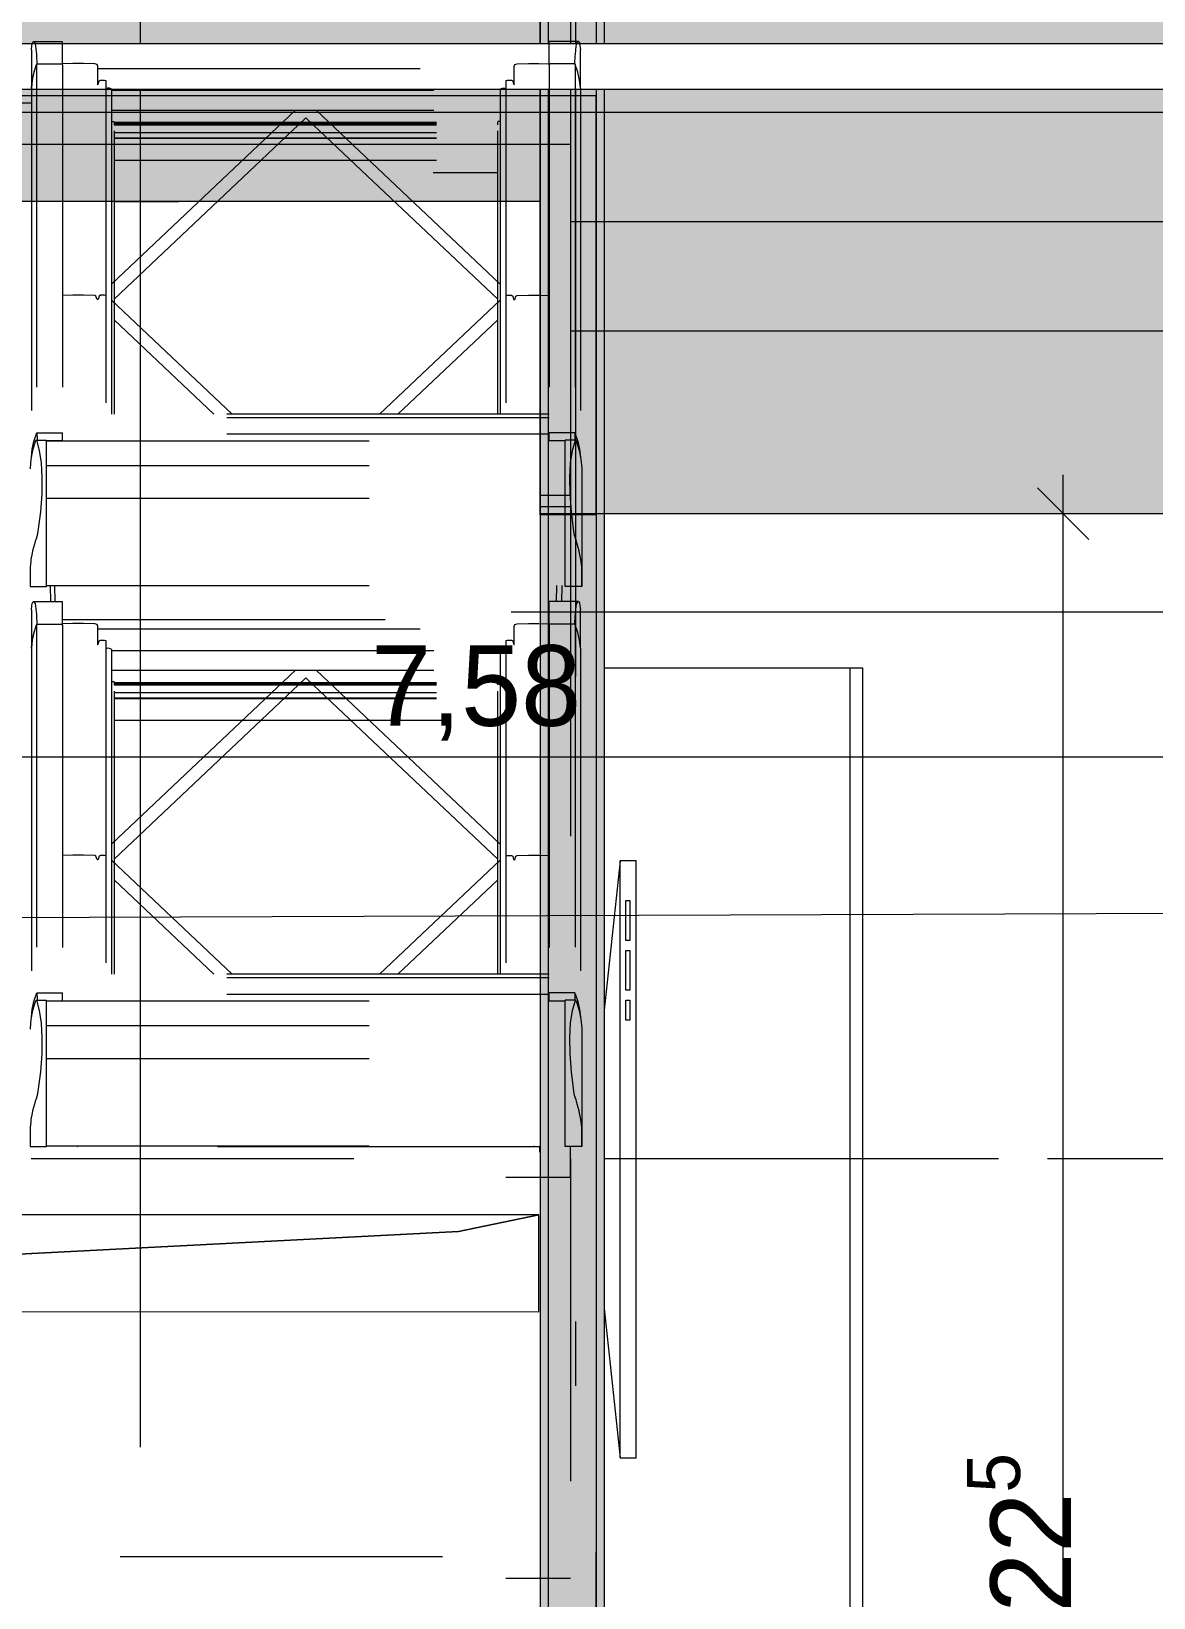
# Model space of a CAD drawing. Header units: metres. Extents: x -3 to 171, y -23 to 41.
# Drawn here: x 14.156 to 15.896, y -4.528 to -2.1 of the extents above; entities that cross this region are included whole.
import ezdxf

# ---------------------------------------------------------------- set-up
doc = ezdxf.new("R2010")
doc.units = ezdxf.units.M
doc.header["$MEASUREMENT"] = 0
doc.set_wipeout_variables(frame=1)
for name, pattern in [('Achse', [0.004, 0.002, -0.001, 0, -0.001]), ('Schnittlinie', [0.006, 0.003, -0.0015, 0, -0.0015]), ('UNSICHTBAR', [0.4, 0, -0.4]), ('Untersicht', [0.001, 0.0005, -0.0005]), ('Wipeout_Contour', [1, 0, -1])]:
    doc.linetypes.add(name, pattern=pattern)
for name, color, linetype in [('5._2.DG PP STG1_1_000 Achsraster', 7, 'Continuous'), ('5._2.DG PP STG1_1_130 Wand Innen', 7, 'Continuous'), ('5._2.DG PP STG1_1_270 Deckendurchbruchsymbol', 7, 'Continuous'), ('5._2.DG PP STG1_1_310 Dachkonstruktion massiv', 7, 'Continuous'), ('5._2.DG PP STG1_1_325 Dachfenster', 7, 'Continuous'), ('5._2.DG PP STG1_1_330 Dachaufbau', 7, 'Continuous'), ('5._2.DG PP STG1_1_510 Möblierung', 7, 'Continuous'), ('5._2.DG PP STG1_1_815 Raumbegrenzung', 7, 'Continuous'), ('5._2.DG PP STG1_1_851 Marker Schnitt', 7, 'Continuous'), ('5._2.DG PP STG1_1_950 Polierplan Bemaßung', 7, 'Continuous'), ('5._2.DG PP STG1_1_955 Polierplan Beschriftung', 7, 'Continuous')]:
    doc.layers.add(name, color=color, linetype=linetype)
doc.styles.add('ERSTELLTER_STIL_2', font='')
doc.styles.get('ERSTELLTER_STIL_2').set_extended_font_data('Eurostile')

msp = doc.modelspace()

# ---------------------------------------------------------------- hatches: boundary and pattern name
at = {"layer": '5._2.DG PP STG1_1_130 Wand Innen', "linetype": 'Continuous', "lineweight": 13, "true_color": 0xfb02fe}
for points in [[(15.045, -6.1625), (15.045, -1.9978), (15.0325, -1.9978), (15.0325, -6.1625)], [(14.9919, -2.8195), (14.945, -2.8195), (14.945, -2.8372), (14.9919, -2.8372)]]:
    msp.add_hatch(color=6, dxfattribs=at).paths.add_polyline_path(points)
at = {"layer": '5._2.DG PP STG1_1_310 Dachkonstruktion massiv', "linetype": 'Continuous', "lineweight": 13, "true_color": 0xffaa00}
for points in [[(13.2919, -2.3953), (13.2919, -2.2753), (14.9919, -2.2753), (14.9919, -2.3953), (16.23, -2.3953), (16.23, -2.2753), (17.93, -2.2753), (17.93, -2.3953), (18.8473, -2.3953), (18.8476, -2.2256), (12.655, -2.2256), (12.655, -2.3953)], [(14.9919, -2.3953), (14.9919, -2.565), (16.23, -2.565), (16.23, -2.3953)]]:
    msp.add_hatch(color=40, dxfattribs=at).paths.add_polyline_path(points)
at = {"layer": '5._2.DG PP STG1_1_310 Dachkonstruktion massiv', "linetype": 'Continuous', "lineweight": 13, "true_color": 0x3f7f02}
msp.add_hatch(color=76, dxfattribs=at).paths.add_polyline_path([(14.9919, -2.565), (14.9919, -2.8478), (16.23, -2.8478), (16.23, -2.565)])

# ---------------------------------------------------------------- linework, layer by layer
at = {"layer": '5._2.DG PP STG1_1_000 Achsraster', "color": 5, "linetype": 'Achse', "lineweight": 0, "ltscale": 1000}
for p, q in [((15, 3), (15, -22.5231)), ((-1.5, -3), (21, -3))]:
    msp.add_line(p, q, dxfattribs=at)
at = {"layer": '5._2.DG PP STG1_1_130 Wand Innen', "color": 7, "linetype": 'Continuous', "lineweight": 18, "ltscale": 1000}
for p, q in [((15.0325, -6.0875), (15.0325, -1.9978)), ((14.9919, -2.8195), (14.945, -2.8195))]:
    msp.add_line(p, q, dxfattribs=at)
at = {"layer": '5._2.DG PP STG1_1_130 Wand Innen', "color": 7, "linetype": 'Continuous', "lineweight": 18, "ltscale": 1000, "flags": 128}
for points in [[(14.945, -2.8195), (14.945, -1.9978)], [(14.9919, -1.9978), (14.9919, -2.8195)], [(15.045, -6.1625), (15.045, -1.9978)]]:
    msp.add_lwpolyline(points, dxfattribs=at)
at = {"layer": '5._2.DG PP STG1_1_270 Deckendurchbruchsymbol', "color": 1, "linetype": 'Continuous', "lineweight": 0, "ltscale": 1000, "flags": 128}
for points in [[(14.8185, -3.9605), (14.9429, -3.935), (12.4129, -3.9348), (12.4129, -4.0848)], [(12.4129, -4.0848), (14.9429, -4.085), (14.9429, -3.935), (14.8185, -3.9605)]]:
    msp.add_lwpolyline(points, close=True, dxfattribs=at)
at = {"layer": '5._2.DG PP STG1_1_310 Dachkonstruktion massiv', "color": 7, "linetype": 'Continuous', "lineweight": 13, "ltscale": 1000}
for p, q in [((18.8476, -2.2256), (12.655, -2.2256)), ((14.9919, -2.2753), (13.2919, -2.2753)), ((16.23, -2.3953), (14.9919, -2.3953))]:
    msp.add_line(p, q, dxfattribs=at)
at = {"layer": '5._2.DG PP STG1_1_310 Dachkonstruktion massiv', "color": 7, "linetype": 'Continuous', "lineweight": 18, "ltscale": 1000}
for p, q in [((14.9919, -2.565), (14.9919, -2.8478)), ((16.23, -2.565), (14.9919, -2.565)), ((16.23, -2.8478), (14.9919, -2.8478))]:
    msp.add_line(p, q, dxfattribs=at)
at = {"layer": '5._2.DG PP STG1_1_310 Dachkonstruktion massiv', "color": 8, "linetype": 'Untersicht', "lineweight": 13, "ltscale": 1000}
for p, q in [((13.2937, -3.168), (14.945, -3.168)), ((13.2937, -4.4643), (14.945, -4.4643))]:
    msp.add_line(p, q, dxfattribs=at)
at = {"layer": '5._2.DG PP STG1_1_310 Dachkonstruktion massiv', "color": 7, "linetype": 'Continuous', "lineweight": 13, "ltscale": 1000, "flags": 128}
msp.add_lwpolyline([(14.9919, -2.2753), (14.9919, -2.3953), (14.9919, -2.565)], dxfattribs=at)
at = {"layer": '5._2.DG PP STG1_1_310 Dachkonstruktion massiv', "color": 8, "linetype": 'Untersicht', "lineweight": 13, "ltscale": 1000, "flags": 128}
msp.add_lwpolyline([(16.2319, -3.8478), (15.045, -3.8478)], dxfattribs=at)
at = {"layer": '5._2.DG PP STG1_1_325 Dachfenster', "color": 7, "linetype": 'Continuous', "lineweight": 13, "ltscale": 1000}
for p, q in [((14.9919, -2.2753), (13.2919, -2.2753)), ((14.9446, -2.3636), (13.3392, -2.3636)), ((15.0319, -2.8478), (15.0319, -2.8496))]:
    msp.add_line(p, q, dxfattribs=at)
at = {"layer": '5._2.DG PP STG1_1_325 Dachfenster', "color": 253, "linetype": 'Untersicht', "lineweight": 13, "ltscale": 1000, "true_color": 0x9f9f9f, "flags": 128}
for points in [[(14.1564, -2.2115), (14.1419, -2.2115), (14.1274, -2.2115)], [(14.2805, -2.2135), (14.2805, -2.6933)], [(14.2805, -2.2221), (14.8833, -2.2221)], [(14.566, -2.2222), (14.2805, -2.4918)], [(14.2805, -2.2222), (14.8833, -2.2222)], [(14.5977, -2.2222), (14.8833, -2.4918)], [(14.8833, -2.2135), (14.8833, -2.6933)], [(14.2805, -2.2399), (14.2844, -2.2399)], [(14.5819, -2.2341), (14.5704, -2.2449), (14.5607, -2.2541), (14.2844, -2.515)], [(14.2844, -2.2449), (14.8793, -2.2449)], [(14.2846, -2.2401), (14.2846, -2.2449)], [(14.2846, -2.241), (14.8792, -2.241)], [(14.2846, -2.2427), (14.8792, -2.2427)], [(14.2846, -2.2543), (14.2846, -2.6933)], [(14.2846, -2.2569), (14.8792, -2.2569)], [(14.5819, -2.2341), (14.5933, -2.2449), (14.603, -2.2541), (14.8793, -2.515)], [(14.8792, -2.2401), (14.8792, -2.2449)], [(14.8792, -2.2543), (14.8792, -2.6933)], [(14.8833, -2.2399), (14.8794, -2.2399)], [(14.2846, -2.265), (14.8792, -2.265)], [(14.2846, -2.2658), (14.8792, -2.2658)], [(14.2846, -2.2995), (14.8792, -2.2995)], [(14.2544, -2.5095), (14.2368, -2.5089), (14.2206, -2.5089), (14.2047, -2.5094)], [(14.2562, -2.5105), (14.2544, -2.5095)], [(14.2582, -2.5157), (14.2562, -2.5105)], [(14.259, -2.5159), (14.2582, -2.5157)], [(14.2598, -2.5156), (14.259, -2.5159)], [(14.2611, -2.5105), (14.2598, -2.5156)], [(14.2632, -2.5092), (14.2611, -2.5105)], [(14.2717, -2.5097), (14.2698, -2.5092), (14.2632, -2.5092)], [(14.4676, -2.6933), (14.2805, -2.5166)], [(14.6961, -2.6933), (14.8833, -2.5166)], [(14.8921, -2.5097), (14.894, -2.5092), (14.9006, -2.5092)], [(14.9006, -2.5092), (14.9027, -2.5105)], [(14.9027, -2.5105), (14.904, -2.5156)], [(14.904, -2.5156), (14.9048, -2.5159)], [(14.9048, -2.5159), (14.9056, -2.5157)], [(14.9056, -2.5157), (14.9076, -2.5105)], [(14.9076, -2.5105), (14.9094, -2.5095)], [(14.9094, -2.5095), (14.927, -2.5089), (14.9432, -2.5089), (14.9591, -2.5094)], [(14.4391, -2.6933), (14.2844, -2.5472)], [(14.7246, -2.6933), (14.8793, -2.5472)], [(14.9591, -2.6933), (14.2047, -2.6933)], [(14.9591, -2.6992), (14.2047, -2.6992)], [(14.164, -2.7337), (14.1685, -2.7497), (14.1714, -2.7691), (14.1727, -2.7915), (14.1722, -2.8169), (14.1702, -2.8448), (14.1664, -2.8749), (14.1651, -2.8815), (14.163, -2.8883), (14.1623, -2.8902), (14.1611, -2.8949), (14.1582, -2.9053), (14.1575, -2.9091), (14.1556, -2.9186), (14.1552, -2.9222), (14.1543, -2.9308), (14.1543, -2.934), (14.1542, -2.9443), (14.1542, -2.9531), (14.1542, -2.9605)], [(14.1634, -2.734), (14.1623, -2.7361), (14.1582, -2.7496), (14.1556, -2.7633), (14.1543, -2.7772), (14.1543, -2.7785)], [(14.1562, -2.7601), (14.1575, -2.7479), (14.1602, -2.7357), (14.1642, -2.7238), (14.1646, -2.7226)], [(14.1634, -2.734), (14.164, -2.7337)], [(14.164, -2.7337), (14.1799, -2.7337)], [(14.1647, -2.7225), (14.1651, -2.7317), (14.1651, -2.7337)], [(14.1647, -2.7225), (14.2047, -2.7225)], [(14.1799, -2.9605), (14.1799, -2.9531), (14.1799, -2.9443), (14.1799, -2.934), (14.1799, -2.9222), (14.1799, -2.9091), (14.1799, -2.8949), (14.1799, -2.8883), (14.1799, -2.8815), (14.1799, -2.8749), (14.1799, -2.8448), (14.1799, -2.8169), (14.1799, -2.7915), (14.1799, -2.7691), (14.1799, -2.7497), (14.1799, -2.7337)], [(14.1799, -2.7346), (14.2047, -2.7346)], [(14.1799, -2.7349), (14.9839, -2.7349)], [(14.2047, -2.7346), (14.2047, -2.7317), (14.2047, -2.7225)], [(14.9591, -2.7246), (14.2047, -2.7246)], [(14.9591, -2.7346), (14.9591, -2.7317), (14.9591, -2.7225)], [(14.999, -2.7225), (14.9591, -2.7225)], [(14.9591, -2.7346), (14.9839, -2.7346)], [(14.9997, -2.7337), (14.9839, -2.7337)], [(14.999, -2.7225), (14.9987, -2.7317), (14.9987, -2.7337)], [(14.9991, -2.7226), (14.9996, -2.7238), (15.0036, -2.7357), (15.0063, -2.7479), (15.0076, -2.7601)], [(14.9997, -2.7337), (15.0003, -2.734)], [(15.0003, -2.734), (15.0015, -2.7361), (15.0056, -2.7496), (15.0082, -2.7633), (15.0095, -2.7772), (15.0095, -2.7785)], [(14.1799, -2.7731), (14.9839, -2.7731)], [(15.0095, -2.7785), (15.0095, -2.7932)], [(15.0095, -2.7932), (15.0095, -2.8668)], [(14.1799, -2.824), (14.9839, -2.824)], [(15.0095, -2.8668), (15.0095, -2.9583)], [(14.1542, -2.9605), (14.1799, -2.9605)], [(14.1799, -2.9593), (14.9839, -2.9593)], [(14.1852, -2.9593), (14.1857, -2.9842)], [(14.193, -2.9842), (14.1926, -2.9593)], [(14.9707, -2.9842), (14.9711, -2.9593)], [(14.9785, -2.9593), (14.978, -2.9842)], [(15.0095, -2.9605), (14.9839, -2.9605)], [(14.9919, -2.9605), (14.9919, -2.9842)], [(15.0095, -2.9583), (15.0095, -2.9605)], [(14.1562, -2.9968), (14.1569, -2.9904), (14.1575, -2.9872), (14.1578, -2.9861), (14.1592, -2.9842), (14.1602, -2.9845), (14.1619, -2.9869), (14.1628, -2.9911), (14.164, -3.0037), (14.1642, -3.0069), (14.1647, -3.0184)], [(14.1592, -2.9842), (14.2047, -2.9842)], [(14.2047, -3.0184), (14.2047, -3.0037), (14.2047, -2.9911), (14.2047, -2.9869), (14.2047, -2.9846)], [(15.0046, -2.9842), (14.9591, -2.9842)], [(14.9591, -3.0184), (14.9591, -3.0037), (14.9591, -2.9911), (14.9591, -2.9869), (14.9591, -2.9846)], [(14.999, -3.0184), (14.9996, -3.0069), (14.9997, -3.0037), (15.0009, -2.9911), (15.0018, -2.9869), (15.0033, -2.9846), (15.0046, -2.9842), (15.0059, -2.9861), (15.0063, -2.9872), (15.0068, -2.9904), (15.0076, -2.9968)], [(14.1562, -2.9968), (14.1562, -3.0563)], [(15.0076, -3.0563), (15.0076, -2.9968)], [(14.1646, -3.0188), (14.1642, -3.0199), (14.1602, -3.0318), (14.1575, -3.044), (14.1562, -3.0563)], [(14.1564, -3.0563), (14.1577, -3.044), (14.1604, -3.0318), (14.1644, -3.0199)], [(14.1644, -3.0199), (14.1662, -3.0189)], [(14.1644, -3.0199), (14.1644, -3.5916)], [(14.1662, -3.0189), (14.203, -3.0189)], [(14.203, -3.0189), (14.2047, -3.0202)], [(14.2047, -3.0119), (14.9591, -3.0119)], [(14.2582, -3.0198), (14.2544, -3.0188), (14.2368, -3.0182), (14.2206, -3.0182), (14.2047, -3.0187)], [(14.2047, -3.0202), (14.2047, -3.0188)], [(14.2047, -3.0202), (14.2047, -3.5908)], [(14.2592, -3.0226), (14.2582, -3.0198)], [(14.2592, -3.0505), (14.2592, -3.0226)], [(14.2592, -3.0262), (14.9046, -3.0262)], [(14.9046, -3.0226), (14.9056, -3.0198)], [(14.9046, -3.0505), (14.9046, -3.0226)], [(14.9056, -3.0198), (14.9094, -3.0188), (14.927, -3.0182), (14.9432, -3.0182), (14.9591, -3.0187)], [(14.9591, -3.0202), (14.9591, -3.0188)], [(14.9608, -3.0189), (14.9591, -3.0202)], [(14.9591, -3.0202), (14.9591, -3.5908)], [(14.9976, -3.0189), (14.9608, -3.0189)], [(14.9994, -3.0199), (14.9976, -3.0189)], [(15.0076, -3.0563), (15.0063, -3.044), (15.0036, -3.0318), (14.9996, -3.0199), (14.9991, -3.0188)], [(14.9994, -3.0199), (14.9994, -3.5916)], [(15.0074, -3.0563), (15.0061, -3.044), (15.0034, -3.0318), (14.9994, -3.0199)], [(14.1564, -3.0563), (14.1564, -3.6266)], [(14.2583, -3.0504), (14.259, -3.0505)], [(14.259, -3.0505), (14.2598, -3.0503)], [(14.2598, -3.0503), (14.2611, -3.0451)], [(14.2611, -3.0451), (14.2632, -3.0438)], [(14.2632, -3.0438), (14.2698, -3.0438), (14.2717, -3.0443)], [(14.2717, -3.0443), (14.2717, -3.378), (14.2717, -3.5616)], [(14.2741, -3.0565), (14.2717, -3.0573)], [(14.2772, -3.0566), (14.2741, -3.0565)], [(14.28, -3.0577), (14.2772, -3.0566)], [(14.2805, -3.0585), (14.28, -3.0577)], [(14.2805, -3.0585), (14.2805, -3.0597)], [(14.8833, -3.0585), (14.8838, -3.0577)], [(14.8833, -3.0585), (14.8833, -3.0597)], [(14.8838, -3.0577), (14.8866, -3.0566)], [(14.8866, -3.0566), (14.8897, -3.0565)], [(14.8897, -3.0565), (14.8921, -3.0573)], [(14.8921, -3.0443), (14.894, -3.0438), (14.9006, -3.0438)], [(14.8921, -3.0443), (14.8921, -3.378), (14.8921, -3.5616)], [(14.9006, -3.0438), (14.9027, -3.0451)], [(14.9027, -3.0451), (14.904, -3.0503)], [(14.904, -3.0503), (14.9048, -3.0505)], [(14.9048, -3.0505), (14.9055, -3.0504)], [(15.0074, -3.0563), (15.0074, -3.6266)], [(14.2804, -3.0597), (14.8834, -3.0597)], [(14.2804, -3.0599), (14.2804, -3.0705), (14.2804, -3.0748), (14.2804, -3.0798), (14.2804, -3.0807), (14.2804, -3.0815)], [(14.2805, -3.0818), (14.2805, -3.5616)], [(14.8833, -3.0818), (14.8833, -3.5616)], [(14.8834, -3.0815), (14.8834, -3.0807), (14.8834, -3.0798), (14.8834, -3.0748), (14.8834, -3.0705), (14.8834, -3.0599)], [(14.2805, -3.0904), (14.8833, -3.0904)], [(14.566, -3.0905), (14.2805, -3.3602)], [(14.2805, -3.0905), (14.8833, -3.0905)], [(14.5819, -3.1024), (14.5704, -3.1132), (14.5607, -3.1224), (14.2844, -3.3833)], [(14.5819, -3.1024), (14.5933, -3.1132), (14.603, -3.1224), (14.8793, -3.3833)], [(14.5977, -3.0905), (14.8833, -3.3602)], [(14.2805, -3.1082), (14.2844, -3.1082)], [(14.2844, -3.1132), (14.8793, -3.1132)], [(14.2846, -3.1085), (14.2846, -3.1132)], [(14.2846, -3.1093), (14.8792, -3.1093)], [(14.2846, -3.111), (14.8792, -3.111)], [(14.2846, -3.1227), (14.2846, -3.5616)], [(14.2846, -3.1252), (14.8792, -3.1252)], [(14.8792, -3.1085), (14.8792, -3.1132)], [(14.8792, -3.1227), (14.8792, -3.5616)], [(14.8833, -3.1082), (14.8794, -3.1082)], [(14.2846, -3.1334), (14.8792, -3.1334)], [(14.2846, -3.1341), (14.8792, -3.1341)], [(14.2846, -3.1679), (14.8792, -3.1679)], [(14.2544, -3.3778), (14.2368, -3.3772), (14.2206, -3.3772), (14.2047, -3.3777)], [(14.2562, -3.3789), (14.2544, -3.3778)], [(14.2582, -3.384), (14.2562, -3.3789)], [(14.259, -3.3842), (14.2582, -3.384)], [(14.2598, -3.384), (14.259, -3.3842)], [(14.2611, -3.3788), (14.2598, -3.384)], [(14.2632, -3.3775), (14.2611, -3.3788)], [(14.2717, -3.378), (14.2698, -3.3775), (14.2632, -3.3775)], [(14.4676, -3.5616), (14.2805, -3.3849)], [(14.6961, -3.5616), (14.8833, -3.3849)], [(14.8921, -3.378), (14.894, -3.3775), (14.9006, -3.3775)], [(14.9006, -3.3775), (14.9027, -3.3788)], [(14.9027, -3.3788), (14.904, -3.384)], [(14.904, -3.384), (14.9048, -3.3842)], [(14.9048, -3.3842), (14.9056, -3.384)], [(14.9056, -3.384), (14.9076, -3.3789)], [(14.9076, -3.3789), (14.9094, -3.3778)], [(14.9094, -3.3778), (14.927, -3.3772), (14.9432, -3.3772), (14.9591, -3.3777)], [(14.4391, -3.5616), (14.2844, -3.4155)], [(14.7246, -3.5616), (14.8793, -3.4155)], [(14.9591, -3.5616), (14.2047, -3.5616)], [(14.9591, -3.5675), (14.2047, -3.5675)], [(14.1562, -3.6284), (14.1575, -3.6162), (14.1602, -3.604), (14.1642, -3.5921), (14.1646, -3.5909)], [(14.1647, -3.5908), (14.1651, -3.6), (14.1651, -3.602)], [(14.1647, -3.5908), (14.2047, -3.5908)], [(14.2047, -3.6029), (14.2047, -3.6), (14.2047, -3.5908)], [(14.9591, -3.593), (14.2047, -3.593)], [(14.9591, -3.6029), (14.9591, -3.6), (14.9591, -3.5908)], [(14.999, -3.5908), (14.9591, -3.5908)], [(14.999, -3.5908), (14.9987, -3.6), (14.9987, -3.602)], [(14.9991, -3.5909), (14.9996, -3.5921), (15.0036, -3.604), (15.0063, -3.6162), (15.0076, -3.6284)], [(14.164, -3.602), (14.1685, -3.618), (14.1714, -3.6374), (14.1727, -3.6599), (14.1722, -3.6852), (14.1702, -3.7131), (14.1664, -3.7432), (14.1651, -3.7498), (14.163, -3.7567), (14.1623, -3.7586), (14.1611, -3.7632), (14.1582, -3.7736), (14.1575, -3.7774), (14.1556, -3.787), (14.1552, -3.7905), (14.1543, -3.7992), (14.1543, -3.8023), (14.1542, -3.8127), (14.1542, -3.8214), (14.1542, -3.8288)], [(14.1634, -3.6023), (14.1623, -3.6045), (14.1582, -3.618), (14.1556, -3.6316), (14.1543, -3.6455), (14.1543, -3.6469)], [(14.1634, -3.6023), (14.164, -3.602)], [(14.164, -3.602), (14.1799, -3.602)], [(14.1799, -3.8288), (14.1799, -3.8214), (14.1799, -3.8127), (14.1799, -3.8023), (14.1799, -3.7905), (14.1799, -3.7774), (14.1799, -3.7632), (14.1799, -3.7567), (14.1799, -3.7498), (14.1799, -3.7432), (14.1799, -3.7131), (14.1799, -3.6852), (14.1799, -3.6599), (14.1799, -3.6374), (14.1799, -3.618), (14.1799, -3.602)], [(14.1799, -3.6029), (14.2047, -3.6029)], [(14.1799, -3.6032), (14.9839, -3.6032)], [(14.9591, -3.6029), (14.9839, -3.6029)], [(14.9839, -3.8288), (14.9839, -3.8214), (14.9839, -3.8127), (14.9839, -3.8023), (14.9839, -3.7905), (14.9839, -3.7774), (14.9839, -3.7632), (14.9839, -3.7567), (14.9839, -3.7498), (14.9839, -3.7432), (14.9839, -3.7131), (14.9839, -3.6852), (14.9839, -3.6599), (14.9839, -3.6374), (14.9839, -3.618), (14.9839, -3.602)], [(14.9997, -3.602), (14.9839, -3.602)], [(15.0095, -3.8288), (15.0095, -3.8214), (15.0095, -3.8127), (15.0095, -3.8023), (15.0095, -3.7992), (15.0085, -3.7905), (15.0082, -3.787), (15.0062, -3.7774), (15.0056, -3.7736), (15.0026, -3.7632), (15.0015, -3.7586), (15.0007, -3.7567), (14.9986, -3.7498), (14.9973, -3.7432), (14.9935, -3.7131), (14.9915, -3.6852), (14.991, -3.6599), (14.9923, -3.6374), (14.9952, -3.618), (14.9997, -3.602)], [(14.9997, -3.602), (15.0003, -3.6023)], [(15.0003, -3.6023), (15.0015, -3.6045), (15.0056, -3.618), (15.0082, -3.6316), (15.0095, -3.6455), (15.0095, -3.6469)], [(14.1799, -3.6414), (14.9839, -3.6414)], [(15.0095, -3.6469), (15.0095, -3.6615)], [(15.0095, -3.6615), (15.0095, -3.7352)], [(14.1799, -3.6923), (14.9839, -3.6923)], [(15.0095, -3.7352), (15.0095, -3.8267)], [(14.1542, -3.8288), (14.1799, -3.8288)], [(14.1799, -3.8276), (14.9839, -3.8276)], [(14.2192, -3.8276), (14.2192, -3.8291)], [(14.9446, -3.8293), (14.2192, -3.8293)], [(14.2275, -3.8291), (14.2283, -3.8286)], [(14.2283, -3.8286), (14.2285, -3.8276)], [(14.9355, -3.8286), (14.9352, -3.8276)], [(14.9355, -3.8286), (14.9363, -3.8291)], [(14.9446, -3.8276), (14.9446, -3.8291)], [(15.0095, -3.8288), (14.9839, -3.8288)], [(15.0095, -3.8267), (15.0095, -3.8288)]]:
    msp.add_lwpolyline(points, dxfattribs=at)
at = {"layer": '5._2.DG PP STG1_1_325 Dachfenster', "color": 255, "linetype": 'UNSICHTBAR', "lineweight": 13, "ltscale": 1000, "flags": 128}
for points in [[(14.8792, -2.3193), (14.2846, -2.3193)], [(14.2846, -2.3636), (14.8792, -2.3636)], [(15.0319, -4.5578), (15.0319, -2.8478)], [(14.9446, -3.8376), (14.9446, -3.8293)], [(14.9919, -3.8769), (14.9919, -3.8288)], [(13.3392, -3.8376), (14.9446, -3.8376)], [(14.9919, -3.8769), (13.2919, -3.8769)], [(14.9919, -3.8769), (14.9919, -4.4988)], [(14.9919, -4.4988), (13.2919, -4.4988)]]:
    msp.add_lwpolyline(points, dxfattribs=at)
at = {"layer": '5._2.DG PP STG1_1_330 Dachaufbau', "color": 7, "linetype": 'Continuous', "lineweight": 13, "ltscale": 1000}
msp.add_line((18.9786, -2.2256), (12.655, -2.2256), dxfattribs=at)
at = {"layer": '5._2.DG PP STG1_1_510 Möblierung', "color": 8, "linetype": 'Continuous', "lineweight": 13, "ltscale": 1000, "true_color": 0x7e7f7f}
for p, q in [((15.425, -3.087), (15.425, -6.075)), ((15.0692, -4.3115), (15.0692, -3.386)), ((15.078, -3.5094), (15.078, -3.4477)), ((15.078, -3.4477), (15.0842, -3.4477)), ((15.0842, -3.4477), (15.0842, -3.5094)), ((15.0842, -3.5094), (15.078, -3.5094)), ((15.078, -3.5865), (15.078, -3.5248)), ((15.078, -3.5248), (15.0842, -3.5248)), ((15.0842, -3.5248), (15.0842, -3.5865)), ((15.0842, -3.5865), (15.078, -3.5865)), ((15.078, -3.6328), (15.078, -3.602)), ((15.078, -3.602), (15.0842, -3.602)), ((15.0842, -3.602), (15.0842, -3.6328)), ((15.0842, -3.6328), (15.078, -3.6328))]:
    msp.add_line(p, q, dxfattribs=at)
at = {"layer": '5._2.DG PP STG1_1_510 Möblierung', "color": 8, "linetype": 'Continuous', "lineweight": 13, "ltscale": 1000, "true_color": 0x7e7f7f, "flags": 128}
for points in [[(15.445, -3.087), (15.445, -6.075), (15.045, -6.075), (15.045, -3.087)], [(15.0942, -4.3115), (15.0942, -3.386), (15.0692, -3.386), (15.0442, -3.6174), (15.0442, -4.0801), (15.0692, -4.3115)]]:
    msp.add_lwpolyline(points, close=True, dxfattribs=at)
at = {"layer": '5._2.DG PP STG1_1_815 Raumbegrenzung', "color": 8, "linetype": 'Continuous', "lineweight": 13, "ltscale": 1000, "flags": 128}
msp.add_lwpolyline([(14.945, -6.075), (13.705, -6.075), (13.705, -4.5578), (11.085, -4.5578), (11.085, -3.865), (6.635, -3.865), (6.635, -0.6257), (12.345, -0.6257), (12.345, -1.9978), (14.945, -1.9978)], close=True, dxfattribs=at)
at = {"layer": '5._2.DG PP STG1_1_851 Marker Schnitt', "color": 7, "linetype": 'Schnittlinie', "lineweight": 13, "ltscale": 1000}
msp.add_line((14.325, 4.805), (14.325, -22.5231), dxfattribs=at)
at = {"layer": '5._2.DG PP STG1_1_950 Polierplan Bemaßung', "color": 6, "linetype": 'Continuous', "lineweight": 13, "ltscale": 1000, "true_color": 0xfb02fe}
for p, q in [((15.756, -2.8478), (15.756, -2.7878)), ((15.796, -2.8878), (15.716, -2.8078)), ((15.831, -2.8478), (15.681, -2.8478)), ((15.756, -6.075), (15.756, -2.8478)), ((11.085, -3.2249), (18.6643, -3.2249))]:
    msp.add_line(p, q, dxfattribs=at)
at = {"layer": '5._2.DG PP STG1_1_950 Polierplan Bemaßung', "color": 76, "linetype": 'Continuous', "lineweight": 13, "ltscale": 1000, "true_color": 0x3f7f02}
msp.add_line((6.705, -3.5012), (18.6635, -3.4573), dxfattribs=at)

# ---------------------------------------------------------------- texts
at = {"layer": '5._2.DG PP STG1_1_950 Polierplan Bemaßung', "color": 6, "linetype": 'Continuous', "lineweight": 13, "true_color": 0xfb02fe, "insert": (14.6832, -3.1999), "char_height": 0.125, "width": 0.382966, "attachment_point": 7, "style": 'ERSTELLTER_STIL_2'}
msp.add_mtext('\\A1;{\\pql;\\fEurostile|b0|i0|c0|p0;\\W1.000000;7,58}', dxfattribs=at)
at = {"layer": '5._2.DG PP STG1_1_950 Polierplan Bemaßung', "color": 6, "linetype": 'Continuous', "lineweight": 13, "true_color": 0xfb02fe, "insert": (15.8047, -4.6908), "char_height": 0.125, "attachment_point": 7, "rotation": 90, "style": 'ERSTELLTER_STIL_2'}
msp.add_mtext('\\A1;{\\pql;\\fEurostile|b0|i0|c0|p0;\\W1.000000;3,22\\fEurostile|b0|i0|c0|p0;\\W1.000000;\\A1{\\H.66x;\\S5^  ;}}', dxfattribs=at)

# ---------------------------------------------------------------- next in the draw order: wipeouts: each hides what was drawn before it
at = {"color": 254, "linetype": 'Wipeout_Contour', "lineweight": 0, "ltscale": 60.977272}
msp.add_wipeout([(14.945, -2.8478), (14.9919, -2.8478), (14.9919, -2.8372), (14.945, -2.8372)], dxfattribs=at).dxf.layer = '5._2.DG PP STG1_1_130 Wand Innen'

# ---------------------------------------------------------------- next in the draw order: hatches: boundary and pattern name
at = {"layer": '5._2.DG PP STG1_1_130 Wand Innen', "linetype": 'Continuous', "lineweight": 13, "true_color": 0xfb02fe}
msp.add_hatch(color=6, dxfattribs=at).paths.add_polyline_path([(14.9575, -6.075), (14.9575, -1.9978), (14.945, -1.9978), (14.945, -6.075)])
at = {"layer": '5._2.DG PP STG1_1_130 Wand Innen', "linetype": 'Continuous', "lineweight": 13, "true_color": 0xffaa00}
msp.add_hatch(color=40, dxfattribs=at).paths.add_polyline_path([(15.0325, -6.0875), (15.0325, -1.9978), (14.9575, -1.9978), (14.9575, -6.0875)])
at = {"layer": '5._2.DG PP STG1_1_325 Dachfenster', "linetype": 'Continuous', "lineweight": 13, "true_color": 0xffaa00}
msp.add_hatch(color=40, dxfattribs=at).paths.add_polyline_path([(14.9919, -2.8478), (14.9919, -2.2753), (13.2919, -2.2753), (13.2919, -2.8478), (13.2519, -2.8478), (13.2519, -2.8496), (13.3392, -2.8496), (13.3392, -2.3636), (14.9446, -2.3636), (14.9446, -2.8496), (15.0319, -2.8496), (15.0319, -2.8478)])

# ---------------------------------------------------------------- next in the draw order: linework, layer by layer
at = {"layer": '5._2.DG PP STG1_1_130 Wand Innen', "color": 7, "linetype": 'Continuous', "lineweight": 18, "ltscale": 1000}
for p, q in [((14.9575, -1.9978), (14.9575, -6.075)), ((14.9919, -2.8372), (14.945, -2.8372)), ((14.9919, -2.8478), (14.945, -2.8478))]:
    msp.add_line(p, q, dxfattribs=at)
at = {"layer": '5._2.DG PP STG1_1_130 Wand Innen', "color": 7, "linetype": 'Continuous', "lineweight": 18, "ltscale": 1000, "flags": 128}
for points in [[(14.945, -1.9978), (14.945, -6.075)], [(14.945, -2.8195), (14.945, -2.8372), (14.945, -2.8478)], [(14.9919, -2.8195), (14.9919, -2.8372), (14.9919, -2.8478)]]:
    msp.add_lwpolyline(points, dxfattribs=at)
at = {"layer": '5._2.DG PP STG1_1_310 Dachkonstruktion massiv', "color": 8, "linetype": 'Untersicht', "lineweight": 13, "ltscale": 1000}
msp.add_line((14.9919, -2.8478), (14.9919, -4.4643), dxfattribs=at)
at = {"layer": '5._2.DG PP STG1_1_325 Dachfenster', "color": 7, "linetype": 'Continuous', "lineweight": 13, "ltscale": 1000}
for p, q in [((14.9919, -2.2753), (14.9919, -2.8478)), ((14.9446, -2.3636), (14.9446, -2.8496)), ((15.0319, -2.8496), (14.9446, -2.8496)), ((15.0319, -2.8478), (14.9919, -2.8478))]:
    msp.add_line(p, q, dxfattribs=at)
at = {"layer": '5._2.DG PP STG1_1_325 Dachfenster', "color": 253, "linetype": 'Untersicht', "lineweight": 13, "ltscale": 1000, "true_color": 0x9f9f9f, "flags": 128}
for points in [[(14.9839, -2.9605), (14.9839, -2.9531), (14.9839, -2.9443), (14.9839, -2.934), (14.9839, -2.9222), (14.9839, -2.9091), (14.9839, -2.8949), (14.9839, -2.8883), (14.9839, -2.8815), (14.9839, -2.8749), (14.9839, -2.8448), (14.9839, -2.8169), (14.9839, -2.7915), (14.9839, -2.7691), (14.9839, -2.7497), (14.9839, -2.7337)], [(15.0095, -2.9605), (15.0095, -2.9531), (15.0095, -2.9443), (15.0095, -2.934), (15.0095, -2.9308), (15.0085, -2.9222), (15.0082, -2.9186), (15.0062, -2.9091), (15.0056, -2.9053), (15.0026, -2.8949), (15.0015, -2.8902), (15.0007, -2.8883), (14.9986, -2.8815), (14.9973, -2.8749), (14.9935, -2.8448), (14.9915, -2.8169), (14.991, -2.7915), (14.9923, -2.7691), (14.9952, -2.7497), (14.9997, -2.7337)]]:
    msp.add_lwpolyline(points, dxfattribs=at)
at = {"layer": '5._2.DG PP STG1_1_955 Polierplan Beschriftung', "color": 8, "linetype": 'Untersicht', "lineweight": 13, "ltscale": 1000, "flags": 128}
msp.add_lwpolyline([(18.656, -3.8478), (12.345, -3.8478), (12.345, -2.8195)], dxfattribs=at)

# ---------------------------------------------------------------- next in the draw order: wipeouts: each hides what was drawn before it
at = {"color": 254, "linetype": 'Wipeout_Contour', "lineweight": 0, "ltscale": 63.964217}
msp.add_wipeout([(12.655, -2.1902), (18.9787, -2.1902), (18.9788, -2.1195), (12.655, -2.1195)], dxfattribs=at).dxf.layer = '5._2.DG PP STG1_1_330 Dachaufbau'

# ---------------------------------------------------------------- next in the draw order: hatches: boundary and pattern name
at = {"layer": '5._2.DG PP STG1_1_330 Dachaufbau', "linetype": 'Continuous', "lineweight": 13, "true_color": 0xd2b48c}
for points in [[(12.655, -2.0841), (12.655, -2.1195), (18.9788, -2.1195), (18.9788, -2.0841)], [(18.9787, -2.1902), (12.655, -2.1902), (12.655, -2.2256), (18.9786, -2.2256)]]:
    msp.add_hatch(color=43, dxfattribs=at).paths.add_polyline_path(points)

# ---------------------------------------------------------------- next in the draw order: wipeouts: each hides what was drawn before it
at = {"color": 254, "linetype": 'Wipeout_Contour', "lineweight": 0, "ltscale": 63.964217}
msp.add_wipeout([(18.9788, -2.1195), (12.655, -2.1195), (12.655, -2.1902), (18.9787, -2.1902)], dxfattribs=at).dxf.layer = '5._2.DG PP STG1_1_330 Dachaufbau'

# ---------------------------------------------------------------- next in the draw order: linework, layer by layer
at = {"layer": '5._2.DG PP STG1_1_325 Dachfenster', "color": 253, "linetype": 'Untersicht', "lineweight": 13, "ltscale": 1000, "true_color": 0x9f9f9f, "flags": 128}
for points in [[(14.1562, -2.1285), (14.1569, -2.122), (14.1575, -2.1189), (14.1578, -2.1177), (14.1592, -2.1159), (14.1602, -2.1162), (14.1619, -2.1186), (14.1628, -2.1228), (14.164, -2.1353), (14.1642, -2.1385), (14.1647, -2.15)], [(14.1562, -2.1285), (14.1562, -2.1879)], [(14.1592, -2.1159), (14.2047, -2.1159)], [(14.2047, -2.15), (14.2047, -2.1353), (14.2047, -2.1228), (14.2047, -2.1186), (14.2047, -2.1162)], [(15.0046, -2.1159), (14.9591, -2.1159)], [(14.9591, -2.15), (14.9591, -2.1353), (14.9591, -2.1228), (14.9591, -2.1186), (14.9591, -2.1162)], [(14.999, -2.15), (14.9996, -2.1385), (14.9997, -2.1353), (15.0009, -2.1228), (15.0018, -2.1186), (15.0033, -2.1162), (15.0046, -2.1159), (15.0059, -2.1177), (15.0063, -2.1189), (15.0068, -2.122), (15.0076, -2.1285)], [(15.0076, -2.1879), (15.0076, -2.1285)], [(14.1646, -2.1505), (14.1642, -2.1516), (14.1602, -2.1635), (14.1575, -2.1757), (14.1562, -2.1879)], [(14.1564, -2.1879), (14.1577, -2.1757), (14.1604, -2.1635), (14.1644, -2.1516)], [(14.1644, -2.1516), (14.1662, -2.1506)], [(14.1644, -2.1516), (14.1644, -2.7232)], [(14.1662, -2.1506), (14.203, -2.1506)], [(14.203, -2.1506), (14.2047, -2.1519)], [(14.2582, -2.1515), (14.2544, -2.1504), (14.2368, -2.1499), (14.2206, -2.1499), (14.2047, -2.1504)], [(14.2047, -2.1519), (14.2047, -2.1505)], [(14.2047, -2.1519), (14.2047, -2.7225)], [(14.2592, -2.1543), (14.2582, -2.1515)], [(14.2592, -2.1822), (14.2592, -2.1543)], [(14.2592, -2.1578), (14.9046, -2.1578)], [(14.9046, -2.1543), (14.9056, -2.1515)], [(14.9046, -2.1822), (14.9046, -2.1543)], [(14.9056, -2.1515), (14.9094, -2.1504), (14.927, -2.1499), (14.9432, -2.1499), (14.9591, -2.1504)], [(14.9591, -2.1519), (14.9591, -2.1505)], [(14.9608, -2.1506), (14.9591, -2.1519)], [(14.9591, -2.1519), (14.9591, -2.7225)], [(14.9976, -2.1506), (14.9608, -2.1506)], [(14.9994, -2.1516), (14.9976, -2.1506)], [(15.0076, -2.1879), (15.0063, -2.1757), (15.0036, -2.1635), (14.9996, -2.1516), (14.9991, -2.1505)], [(14.9994, -2.1516), (14.9994, -2.7232)], [(15.0074, -2.1879), (15.0061, -2.1757), (15.0034, -2.1635), (14.9994, -2.1516)], [(14.2583, -2.182), (14.259, -2.1822)], [(14.259, -2.1822), (14.2598, -2.1819)], [(14.2598, -2.1819), (14.2611, -2.1768)], [(14.2611, -2.1768), (14.2632, -2.1755)], [(14.2632, -2.1755), (14.2698, -2.1755), (14.2717, -2.176)], [(14.2717, -2.176), (14.2717, -2.5097), (14.2717, -2.6933)], [(14.8921, -2.176), (14.894, -2.1755), (14.9006, -2.1755)], [(14.8921, -2.176), (14.8921, -2.5097), (14.8921, -2.6933)], [(14.9006, -2.1755), (14.9027, -2.1768)], [(14.9027, -2.1768), (14.904, -2.1819)], [(14.904, -2.1819), (14.9048, -2.1822)], [(14.9048, -2.1822), (14.9055, -2.182)], [(14.1564, -2.1879), (14.1564, -2.7582)], [(14.2741, -2.1882), (14.2717, -2.189)], [(14.2772, -2.1882), (14.2741, -2.1882)], [(14.28, -2.1894), (14.2772, -2.1882)], [(14.2805, -2.1902), (14.28, -2.1894)], [(14.2804, -2.1913), (14.8834, -2.1913)], [(14.2804, -2.1916), (14.2804, -2.2022), (14.2804, -2.2065), (14.2804, -2.2115), (14.2804, -2.2123), (14.2804, -2.2132)], [(14.2805, -2.1902), (14.2805, -2.1913)], [(14.8833, -2.1902), (14.8838, -2.1894)], [(14.8833, -2.1902), (14.8833, -2.1913)], [(14.8834, -2.2132), (14.8834, -2.2123), (14.8834, -2.2115), (14.8834, -2.2065), (14.8834, -2.2022), (14.8834, -2.1916)], [(14.8838, -2.1894), (14.8866, -2.1882)], [(14.8866, -2.1882), (14.8897, -2.1882)], [(14.8897, -2.1882), (14.8921, -2.189)], [(15.0074, -2.1879), (15.0074, -2.7582)]]:
    msp.add_lwpolyline(points, dxfattribs=at)
at = {"layer": '5._2.DG PP STG1_1_325 Dachfenster', "color": 7, "linetype": 'Continuous', "lineweight": 13, "ltscale": 1000, "true_color": 0xf4f4f4, "flags": 128}
for points in [[(13.2519, -2.1993), (15.0319, -2.1993)], [(15.0319, -2.8478), (15.0319, -2.1993)]]:
    msp.add_lwpolyline(points, dxfattribs=at)
at = {"layer": '5._2.DG PP STG1_1_330 Dachaufbau', "color": 7, "linetype": 'Continuous', "lineweight": 13, "ltscale": 1000}
for p, q in [((18.9788, -2.1195), (12.655, -2.1195)), ((18.9787, -2.1902), (12.655, -2.1902))]:
    msp.add_line(p, q, dxfattribs=at)

doc.saveas('drawing.dxf')
